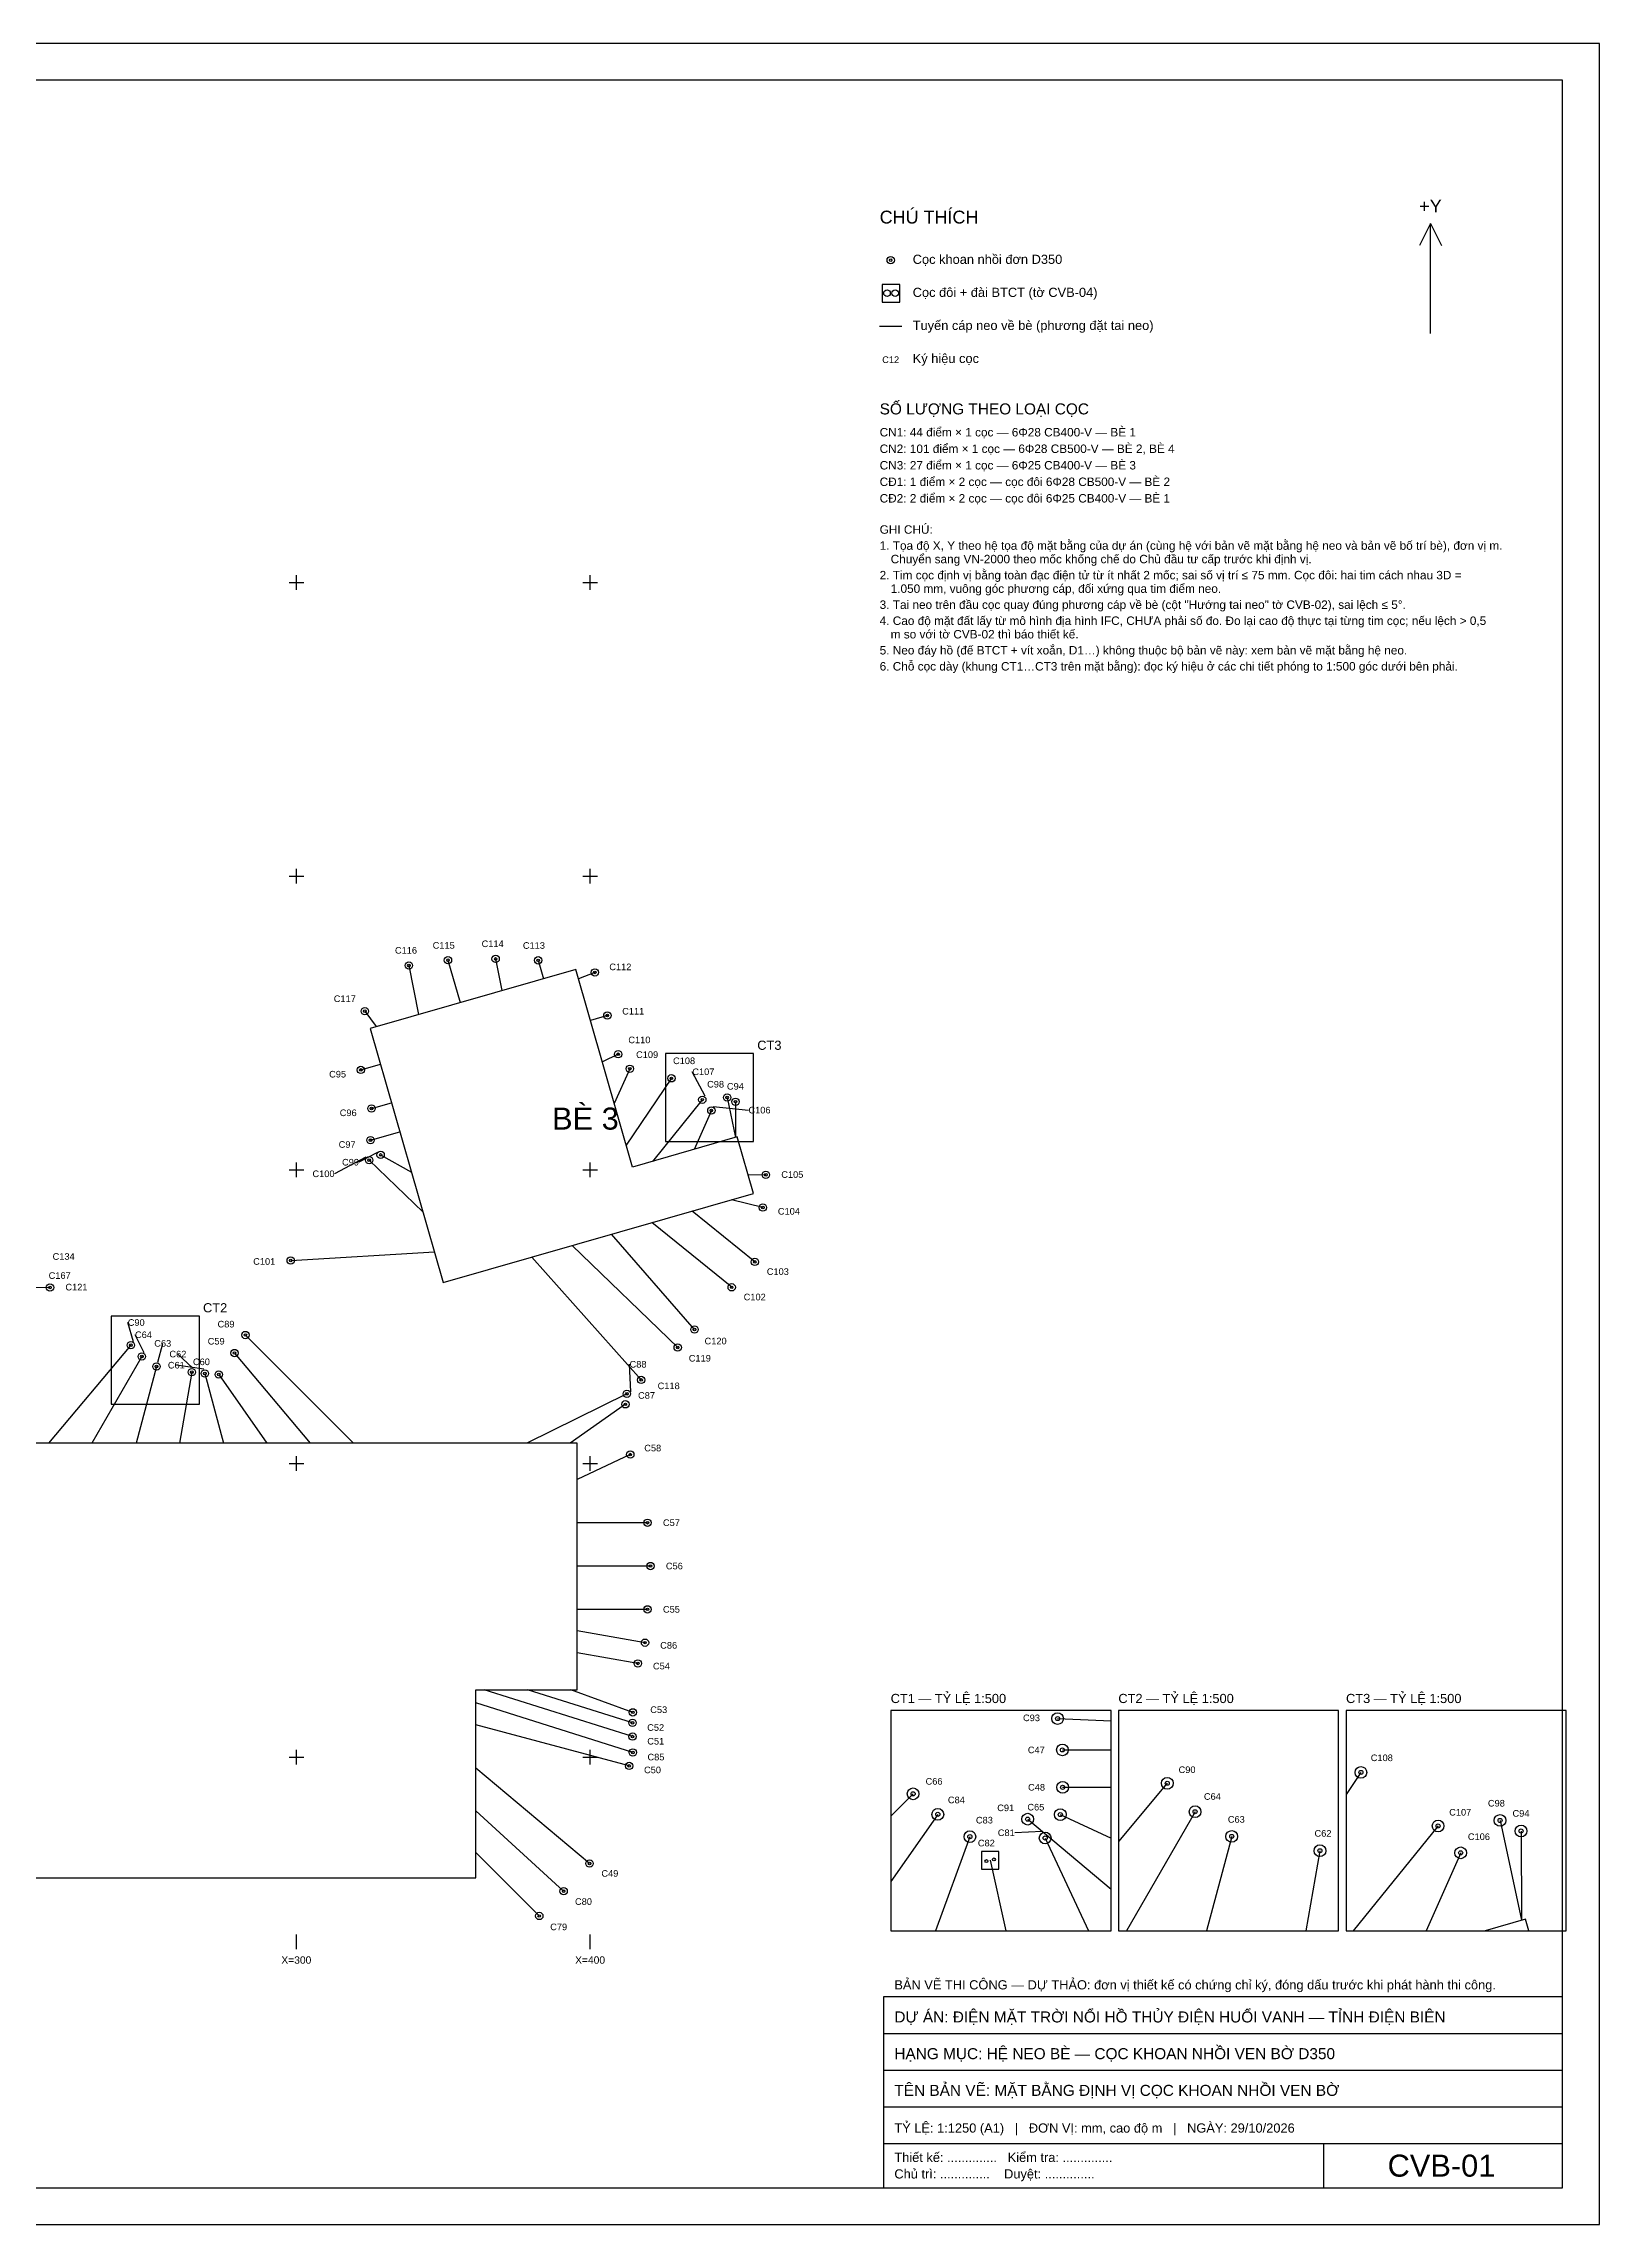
# Model space of a CAD drawing. Header units: millimetres. Extents: x 0 to 4445, y 0 to 594.
# Drawn here: x 417 to 841, y 0 to 594 of the extents above; entities that cross this region are included whole.
import ezdxf
from ezdxf.enums import TextEntityAlignment as Align

# ---------------------------------------------------------------- set-up
doc = ezdxf.new("R2010")
doc.units = ezdxf.units.MM
for name, color, linetype in [('CVB_00_KHUNG', 7, 'CONTINUOUS'), ('CVB_01_BE', 4, 'CONTINUOUS'), ('CVB_02_CAP', 3, 'CONTINUOUS'), ('CVB_03_COC', 2, 'CONTINUOUS'), ('CVB_07_CHU', 7, 'CONTINUOUS'), ('CVB_08_KY_HIEU_COC', 2, 'CONTINUOUS'), ('CVB_12_LUOI_TOA_DO', 8, 'CONTINUOUS')]:
    doc.layers.add(name, color=color, linetype=linetype)
doc.styles.add('VN', font='arial.ttf')

msp = doc.modelspace()

# ---------------------------------------------------------------- linework, layer by layer
at = {"layer": 'CVB_00_KHUNG'}
for p, q in [((841, 594), (0, 594)), ((841, 0), (841, 594)), ((831, 584), (20, 584)), ((831, 10), (831, 584)), ((831, 62), (646, 62)), ((646, 62), (646, 10)), ((831, 10), (831, 62)), ((646, 52), (831, 52)), ((646, 42), (831, 42)), ((646, 32), (831, 32)), ((646, 22), (831, 22)), ((766, 10), (766, 22)), ((20, 10), (831, 10)), ((646, 10), (831, 10)), ((0, 0), (841, 0))]:
    msp.add_line(p, q, dxfattribs=at)
at = {"layer": 'CVB_01_BE'}
for p, q in [((562.246, 341.83), (506.278, 325.781)), ((577.682, 287.999), (562.246, 341.83)), ((506.278, 325.781), (526.124, 256.57)), ((606.228, 296.185), (577.682, 287.999)), ((610.638, 280.804), (606.228, 296.185)), ((526.124, 256.57), (610.638, 280.804)), ((562.582, 212.823), (330.095, 212.823)), ((562.582, 145.623), (562.582, 212.823)), ((535.046, 94.423), (535.046, 145.623)), ((535.046, 145.623), (562.582, 145.623)), ((299.983, 94.423), (535.046, 94.423)), ((820.906, 83.146), (809.935, 80)), ((821.808, 80), (820.906, 83.146))]:
    msp.add_line(p, q, dxfattribs=at)
at = {"layer": 'CVB_02_CAP'}
for p, q in [((645, 517), (651, 517)), ((540.416, 344.688), (542.096, 336.048)), ((516.808, 342.896), (519.408, 329.544)), ((527.44, 344.336), (530.752, 332.8)), ((552, 344.304), (553.432, 339.304)), ((567.456, 341.016), (562.976, 339.296)), ((504.816, 330.448), (507.872, 326.24)), ((570.84, 329.28), (566.224, 327.952)), ((503.72, 314.448), (509.088, 315.984)), ((573.792, 318.72), (569.48, 316.616)), ((576.96, 314.776), (572.728, 305.272)), ((588.288, 312.168), (575.984, 293.928)), ((506.608, 303.928), (512.096, 305.496)), ((596.696, 306.336), (583.096, 289.552)), ((599.16, 303.408), (594.44, 292.808)), ((603.448, 306.936), (605.784, 296.056)), ((605.736, 305.784), (605.784, 296.056)), ((506.32, 295.304), (514.352, 297.608)), ((509.104, 291.304), (517.496, 286.648)), ((505.96, 289.864), (520.64, 275.696)), ((614.008, 285.88), (609.208, 285.792)), ((611, 262.16), (593.904, 276.008)), ((613.2, 276.96), (604.664, 279.088)), ((594.56, 243.768), (571.984, 269.72)), ((604.704, 255.24), (582.944, 272.864)), ((484.6, 262.536), (523.728, 264.928)), ((580.032, 230.008), (550.264, 263.488)), ((589.992, 238.84), (561.224, 266.632)), ((419.056, 255.208), (388.088, 254.608)), ((441.056, 239.48), (418.688, 212.824)), ((472.272, 242.24), (501.688, 212.824)), ((444.088, 236.376), (430.488, 212.824)), ((448.08, 233.688), (442.488, 212.824)), ((457.688, 232.128), (454.288, 212.824)), ((461.216, 231.76), (466.288, 212.824)), ((469.32, 237.336), (489.888, 212.824)), ((465.008, 231.504), (478.088, 212.824)), ((576.168, 226.232), (548.888, 212.824)), ((575.76, 223.376), (560.688, 212.824)), ((577.088, 209.68), (562.584, 202.92)), ((581.784, 191.12), (562.584, 191.12)), ((582.584, 179.32), (562.584, 179.32)), ((581.784, 167.52), (562.584, 167.52)), ((581.096, 158.44), (562.584, 161.704)), ((579.128, 152.8), (562.584, 155.72)), ((577.712, 132.864), (537.28, 145.624)), ((577.688, 136.6), (549.08, 145.624)), ((577.792, 139.464), (560.88, 145.624)), ((577.768, 128.552), (535.048, 142.04)), ((693.45, 137.775), (708, 137.186)), ((576.776, 124.872), (535.048, 136.056)), ((694.77, 129.235), (708, 129.235)), ((566, 98.288), (535.048, 124.256)), ((694.83, 119.055), (708, 119.055)), ((723.32, 120.155), (710, 104.282)), ((776.056, 123.104), (772, 117.091)), ((654.11, 117.275), (648, 111.165)), ((558.936, 90.768), (535.048, 112.656)), ((660.83, 111.675), (648, 93.355)), ((685.31, 110.375), (708, 91.343)), ((694.19, 111.615), (708, 105.173)), ((730.9, 112.395), (712.194, 80)), ((797.076, 108.524), (773.963, 80)), ((813.956, 110.024), (819.796, 82.824)), ((819.676, 107.144), (819.796, 82.824)), ((552.304, 84), (535.048, 101.256)), ((669.57, 105.595), (660.25, 80)), ((690.07, 105.235), (701.852, 80)), ((740.88, 105.675), (733.999, 80)), ((764.9, 101.775), (761.065, 80)), ((803.236, 101.204), (793.794, 80)), ((675.09, 99.175), (679.334, 80))]:
    msp.add_line(p, q, dxfattribs=at)
at = {"layer": 'CVB_03_COC'}
for p, q in [((650.5, 528.4), (645.7, 528.4)), ((645.7, 528.4), (645.7, 523.6)), ((645.7, 523.6), (650.5, 523.6)), ((650.5, 523.6), (650.5, 528.4)), ((677.49, 101.575), (672.69, 101.575)), ((672.69, 101.575), (672.69, 96.775)), ((677.49, 96.775), (677.49, 101.575)), ((672.69, 96.775), (677.49, 96.775))]:
    msp.add_line(p, q, dxfattribs=at)
for centre, radius in [((648, 535), 1), ((648, 535), 0.35), ((647, 526), 0.9), ((649.2, 526), 0.9), ((527.44, 344.336), 1), ((527.44, 344.336), 0.35), ((540.416, 344.688), 1), ((540.416, 344.688), 0.35), ((552, 344.304), 1), ((552, 344.304), 0.35), ((516.808, 342.896), 1), ((516.808, 342.896), 0.35), ((567.456, 341.016), 1), ((567.456, 341.016), 0.35), ((504.816, 330.448), 1), ((504.816, 330.448), 0.35), ((570.84, 329.28), 1), ((570.84, 329.28), 0.35), ((503.72, 314.448), 1), ((573.792, 318.72), 1), ((573.792, 318.72), 0.35), ((576.96, 314.776), 1), ((576.96, 314.776), 0.35), ((503.72, 314.448), 0.35), ((588.288, 312.168), 1), ((588.288, 312.168), 0.35), ((506.608, 303.928), 1), ((506.608, 303.928), 0.35), ((596.696, 306.336), 1), ((596.696, 306.336), 0.35), ((599.16, 303.408), 1), ((599.16, 303.408), 0.35), ((603.448, 306.936), 1), ((603.448, 306.936), 0.35), ((605.736, 305.784), 1), ((605.736, 305.784), 0.35), ((506.32, 295.304), 1), ((506.32, 295.304), 0.35), ((509.104, 291.304), 1), ((509.104, 291.304), 0.35), ((505.96, 289.864), 1), ((505.96, 289.864), 0.35), ((614.008, 285.88), 1), ((614.008, 285.88), 0.35), ((613.2, 276.96), 1), ((613.2, 276.96), 0.35), ((484.6, 262.536), 1), ((484.6, 262.536), 0.35), ((611, 262.16), 1), ((611, 262.16), 0.35), ((419.056, 255.208), 1), ((419.056, 255.208), 0.35), ((604.704, 255.24), 1), ((604.704, 255.24), 0.35), ((594.56, 243.768), 1), ((594.56, 243.768), 0.35), ((441.056, 239.48), 1), ((441.056, 239.48), 0.35), ((469.32, 237.336), 1), ((469.32, 237.336), 0.35), ((472.272, 242.24), 1), ((472.272, 242.24), 0.35), ((589.992, 238.84), 1), ((589.992, 238.84), 0.35), ((444.088, 236.376), 1), ((444.088, 236.376), 0.35), ((448.08, 233.688), 1), ((448.08, 233.688), 0.35), ((457.688, 232.128), 1), ((457.688, 232.128), 0.35), ((461.216, 231.76), 1), ((461.216, 231.76), 0.35), ((465.008, 231.504), 1), ((465.008, 231.504), 0.35), ((576.168, 226.232), 1), ((576.168, 226.232), 0.35), ((580.032, 230.008), 1), ((580.032, 230.008), 0.35), ((575.76, 223.376), 1), ((575.76, 223.376), 0.35), ((577.088, 209.68), 1), ((577.088, 209.68), 0.35), ((581.784, 191.12), 1), ((581.784, 191.12), 0.35), ((582.584, 179.32), 1), ((582.584, 179.32), 0.35), ((581.784, 167.52), 1), ((581.784, 167.52), 0.35), ((581.096, 158.44), 1), ((581.096, 158.44), 0.35), ((579.128, 152.8), 1), ((579.128, 152.8), 0.35), ((577.688, 136.6), 1), ((577.792, 139.464), 1), ((577.688, 136.6), 0.35), ((577.792, 139.464), 0.35), ((693.45, 137.775), 1.6), ((693.45, 137.775), 0.56), ((577.712, 132.864), 1), ((577.712, 132.864), 0.35), ((694.77, 129.235), 1.6), ((576.776, 124.872), 1), ((576.776, 124.872), 0.35), ((577.768, 128.552), 1), ((577.768, 128.552), 0.35), ((694.77, 129.235), 0.56), ((654.11, 117.275), 1.6), ((694.83, 119.055), 1.6), ((694.83, 119.055), 0.56), ((723.32, 120.155), 1.6), ((723.32, 120.155), 0.56), ((776.056, 123.104), 1.6), ((776.056, 123.104), 0.56), ((654.11, 117.275), 0.56), ((660.83, 111.675), 1.6), ((694.19, 111.615), 1.6), ((730.9, 112.395), 1.6), ((730.9, 112.395), 0.56), ((660.83, 111.675), 0.56), ((669.57, 105.595), 1.6), ((685.31, 110.375), 1.6), ((685.31, 110.375), 0.56), ((694.19, 111.615), 0.56), ((740.88, 105.675), 1.6), ((797.076, 108.524), 1.6), ((797.076, 108.524), 0.56), ((813.956, 110.024), 1.6), ((813.956, 110.024), 0.56), ((819.676, 107.144), 1.6), ((819.676, 107.144), 0.56), ((669.57, 105.595), 0.56), ((690.07, 105.235), 1.6), ((690.07, 105.235), 0.56), ((740.88, 105.675), 0.56), ((764.9, 101.775), 1.6), ((764.9, 101.775), 0.56), ((803.236, 101.204), 1.6), ((803.236, 101.204), 0.56), ((566, 98.288), 1), ((566, 98.288), 0.35), ((674.065, 98.948), 0.4), ((676.115, 99.402), 0.4), ((558.936, 90.768), 1), ((558.936, 90.768), 0.35), ((552.304, 84), 1), ((552.304, 84), 0.35)]:
    msp.add_circle(centre, radius, dxfattribs=at)
at = {"layer": 'CVB_07_CHU'}
for p, q in [((795, 545), (792, 539)), ((795, 515), (795, 545)), ((795, 545), (798, 539)), ((610.666, 318.926), (586.666, 318.926)), ((586.666, 318.926), (586.666, 294.926)), ((610.666, 294.926), (610.666, 318.926)), ((586.666, 294.926), (610.666, 294.926)), ((459.728, 247.418), (435.728, 247.418)), ((435.728, 247.418), (435.728, 223.418)), ((459.728, 223.418), (459.728, 247.418)), ((435.728, 223.418), (459.728, 223.418)), ((708, 140), (648, 140)), ((648, 140), (648, 80)), ((708, 80), (708, 140)), ((770, 140), (710, 140)), ((710, 140), (710, 80)), ((770, 80), (770, 140)), ((832, 140), (772, 140)), ((772, 140), (772, 80)), ((832, 80), (832, 140)), ((648, 80), (708, 80)), ((710, 80), (770, 80)), ((772, 80), (832, 80))]:
    msp.add_line(p, q, dxfattribs=at)
at = {"layer": 'CVB_08_KY_HIEU_COC'}
for p, q in [((597.451, 307.268), (593.979, 313.943)), ((599.648, 304.504), (609.273, 303.502)), ((508.055, 291.886), (503.2, 289.319)), ((505.097, 290.697), (496.549, 286.161)), ((441.827, 240.399), (440.232, 245.654)), ((444.688, 237.415), (442.205, 242.313)), ((448.391, 234.847), (449.763, 239.966)), ((460.906, 232.919), (453.464, 234.032)), ((457.896, 233.31), (453.886, 237.062)), ((577.245, 226.761), (576.894, 234.277)), ((689.258, 106.975), (681.787, 106.665))]:
    msp.add_line(p, q, dxfattribs=at)
at = {"layer": 'CVB_12_LUOI_TOA_DO'}
for p, q in [((484.144, 447.256), (488.144, 447.256)), ((486.144, 445.256), (486.144, 449.256)), ((564.144, 447.256), (568.144, 447.256)), ((566.144, 445.256), (566.144, 449.256)), ((486.144, 365.256), (486.144, 369.256)), ((566.144, 365.256), (566.144, 369.256)), ((484.144, 367.256), (488.144, 367.256)), ((564.144, 367.256), (568.144, 367.256)), ((484.144, 287.256), (488.144, 287.256)), ((486.144, 285.256), (486.144, 289.256)), ((564.144, 287.256), (568.144, 287.256)), ((566.144, 285.256), (566.144, 289.256)), ((486.144, 205.256), (486.144, 209.256)), ((566.144, 205.256), (566.144, 209.256)), ((484.144, 207.256), (488.144, 207.256)), ((564.144, 207.256), (568.144, 207.256)), ((484.144, 127.256), (488.144, 127.256)), ((486.144, 125.256), (486.144, 129.256)), ((564.144, 127.256), (568.144, 127.256)), ((566.144, 125.256), (566.144, 129.256)), ((486.144, 75), (486.144, 79)), ((566.144, 75), (566.144, 79))]:
    msp.add_line(p, q, dxfattribs=at)

# ---------------------------------------------------------------- texts
at = {"layer": 'CVB_00_KHUNG', "style": 'VN'}
for s, height, p in [('BẢN VẼ THI CÔNG — DỰ THẢO: đơn vị thiết kế có chứng chỉ ký, đóng dấu trước khi phát hành thi công.', 2.5, (649, 64)), ('DỰ ÁN: ĐIỆN MẶT TRỜI NỔI HỒ THỦY ĐIỆN HUỔI VANH — TỈNH ĐIỆN BIÊN', 3, (649, 55)), ('HẠNG MỤC: HỆ NEO BÈ — CỌC KHOAN NHỒI VEN BỜ D350', 3, (649, 45)), ('TÊN BẢN VẼ: MẶT BẰNG ĐỊNH VỊ CỌC KHOAN NHỒI VEN BỜ', 3, (649, 35)), ('TỶ LỆ: 1:1250 (A1)   |   ĐƠN VỊ: mm, cao độ m   |   NGÀY: 29/10/2026', 2.5, (649, 25)), ('Thiết kế: ..............   Kiểm tra: ..............', 2.5, (649, 17)), ('Chủ trì: ..............    Duyệt: ..............', 2.5, (649, 12.5))]:
    msp.add_text(s, height=height, dxfattribs=at).set_placement(p)
msp.add_text('CVB-01', height=6, dxfattribs=at).set_placement((798, 13), align=Align.CENTER)
at = {"layer": 'CVB_01_BE', "style": 'VN'}
msp.add_text('BÈ 3', height=6, dxfattribs=at).set_placement((564.866, 298.195), align=Align.CENTER)
at = {"layer": 'CVB_07_CHU', "style": 'VN'}
for s, height, p in [('CHÚ THÍCH', 3.5, (645, 545)), ('Cọc khoan nhồi đơn D350', 2.5, (654, 534)), ('Cọc đôi + đài BTCT (tờ CVB-04)', 2.5, (654, 525)), ('Tuyến cáp neo về bè (phương đặt tai neo)', 2.5, (654, 516)), ('Ký hiệu cọc', 2.5, (654, 507)), ('SỐ LƯỢNG THEO LOẠI CỌC', 3, (645, 493)), ('CN1: 44 điểm × 1 cọc — 6Φ28 CB400-V — BÈ 1', 2.3, (645, 487)), ('CN2: 101 điểm × 1 cọc — 6Φ28 CB500-V — BÈ 2, BÈ 4', 2.3, (645, 482.5)), ('CN3: 27 điểm × 1 cọc — 6Φ25 CB400-V — BÈ 3', 2.3, (645, 478)), ('CĐ1: 1 điểm × 2 cọc — cọc đôi 6Φ28 CB500-V — BÈ 2', 2.3, (645, 473.5)), ('CĐ2: 2 điểm × 2 cọc — cọc đôi 6Φ25 CB400-V — BÈ 1', 2.3, (645, 469)), ('GHI CHÚ:', 2.3, (645, 460.5)), ('1. Tọa độ X, Y theo hệ tọa độ mặt bằng của dự án (cùng hệ với bản vẽ mặt bằng hệ neo và bản vẽ bố trí bè), đơn vị m.', 2.3, (645, 456.13)), ('Chuyển sang VN-2000 theo mốc khống chế do Chủ đầu tư cấp trước khi định vị.', 2.3, (648, 452.45)), ('2. Tim cọc định vị bằng toàn đạc điện tử từ ít nhất 2 mốc; sai số vị trí ≤ 75 mm. Cọc đôi: hai tim cách nhau 3D =', 2.3, (645, 448.08)), ('1.050 mm, vuông góc phương cáp, đối xứng qua tim điểm neo.', 2.3, (648, 444.4)), ('3. Tai neo trên đầu cọc quay đúng phương cáp về bè (cột "Hướng tai neo" tờ CVB-02), sai lệch ≤ 5°.', 2.3, (645, 440.03)), ('4. Cao độ mặt đất lấy từ mô hình địa hình IFC, CHƯA phải số đo. Đo lại cao độ thực tại từng tim cọc; nếu lệch > 0,5', 2.3, (645, 435.66)), ('m so với tờ CVB-02 thì báo thiết kế.', 2.3, (648, 431.98)), ('5. Neo đáy hồ (đế BTCT + vít xoắn, D1…) không thuộc bộ bản vẽ này: xem bản vẽ mặt bằng hệ neo.', 2.3, (645, 427.61)), ('6. Chỗ cọc dày (khung CT1…CT3 trên mặt bằng): đọc ký hiệu ở các chi tiết phóng to 1:500 góc dưới bên phải.', 2.3, (645, 423.24)), ('CT3', 2.5, (611.666, 319.926)), ('CT2', 2.5, (460.728, 248.418)), ('CT1 — TỶ LỆ 1:500', 2.5, (648, 142)), ('CT2 — TỶ LỆ 1:500', 2.5, (710, 142)), ('CT3 — TỶ LỆ 1:500', 2.5, (772, 142))]:
    msp.add_text(s, height=height, dxfattribs=at).set_placement(p)
msp.add_text('+Y', height=3.5, dxfattribs=at).set_placement((795, 548), align=Align.CENTER)
at = {"layer": 'CVB_08_KY_HIEU_COC', "style": 'VN'}
for s, p in [('C12', (648, 507)), ('C116', (516.005, 346.119)), ('C115', (526.281, 347.473)), ('C114', (539.614, 347.911)), ('C113', (550.844, 347.442)), ('C98', (600.318, 309.66)), ('C94', (605.715, 309.084)), ('C63', (449.763, 239.066)), ('C62', (453.886, 236.162)), ('C61', (453.464, 233.132)), ('C98', (812.948, 113.817)), ('C94', (819.652, 111.044)), ('C63', (742.123, 109.411)), ('C62', (765.733, 105.602)), ('C82', (674.053, 102.962))]:
    msp.add_text(s, height=1.8, dxfattribs=at).set_placement(p, align=Align.CENTER)
for s, p in [('C112', (571.377, 341.621)), ('C111', (574.876, 329.541)), ('C110', (576.558, 321.729)), ('C109', (578.668, 317.713)), ('C108', (588.73, 316.036)), ('C107', (593.979, 313.043)), ('C106', (609.273, 302.602)), ('C105', (618.207, 285.057)), ('C104', (617.275, 275.044)), ('C134', (419.768, 262.734)), ('C167', (418.688, 257.537)), ('C121', (423.255, 254.389)), ('C103', (614.264, 258.616)), ('C102', (607.968, 251.697)), ('C90', (440.232, 244.754)), ('C64', (442.205, 241.413)), ('C120', (597.317, 239.699)), ('C88', (576.894, 233.377)), ('C119', (593.013, 235.022)), ('C87', (579.201, 224.885)), ('C118', (584.542, 227.498)), ('C58', (580.895, 210.554)), ('C57', (585.984, 190.22)), ('C56', (586.784, 178.42)), ('C55', (585.984, 166.62)), ('C86', (585.232, 156.811)), ('C54', (583.264, 151.17)), ('C53', (582.526, 139.288)), ('C52', (581.693, 134.437)), ('C51', (581.717, 130.7)), ('C85', (581.773, 126.387)), ('C90', (726.405, 122.932)), ('C108', (778.74, 126.183)), ('C50', (580.833, 122.885)), ('C66', (657.504, 119.769)), ('C84', (663.584, 114.707)), ('C64', (733.3, 115.652)), ('C107', (800.098, 111.353)), ('C83', (671.212, 109.205)), ('C106', (805.189, 104.689)), ('C49', (569.218, 94.689)), ('C80', (562.033, 87.031)), ('C79', (555.274, 80.13))]:
    msp.add_text(s, height=1.8, dxfattribs=at).set_placement(p)
for s, p in [('C117', (502.348, 332.946)), ('C95', (499.682, 312.393)), ('C96', (502.57, 301.874)), ('C97', (502.283, 293.246)), ('C100', (496.549, 285.261)), ('C99', (503.2, 288.419)), ('C101', (480.408, 261.38)), ('C89', (469.302, 244.31)), ('C59', (466.62, 239.653)), ('C60', (462.599, 234.044)), ('C93', (688.654, 137.069)), ('C47', (689.97, 128.335)), ('C48', (690.03, 118.155)), ('C91', (681.632, 112.56)), ('C65', (689.84, 112.744)), ('C81', (681.787, 105.765))]:
    msp.add_text(s, height=1.8, dxfattribs=at).set_placement(p, align=Align.RIGHT)
at = {"layer": 'CVB_12_LUOI_TOA_DO', "style": 'VN'}
for s, p in [('X=300', (486.144, 71)), ('X=400', (566.144, 71))]:
    msp.add_text(s, height=2, dxfattribs=at).set_placement(p, align=Align.CENTER)

doc.saveas('drawing.dxf')
